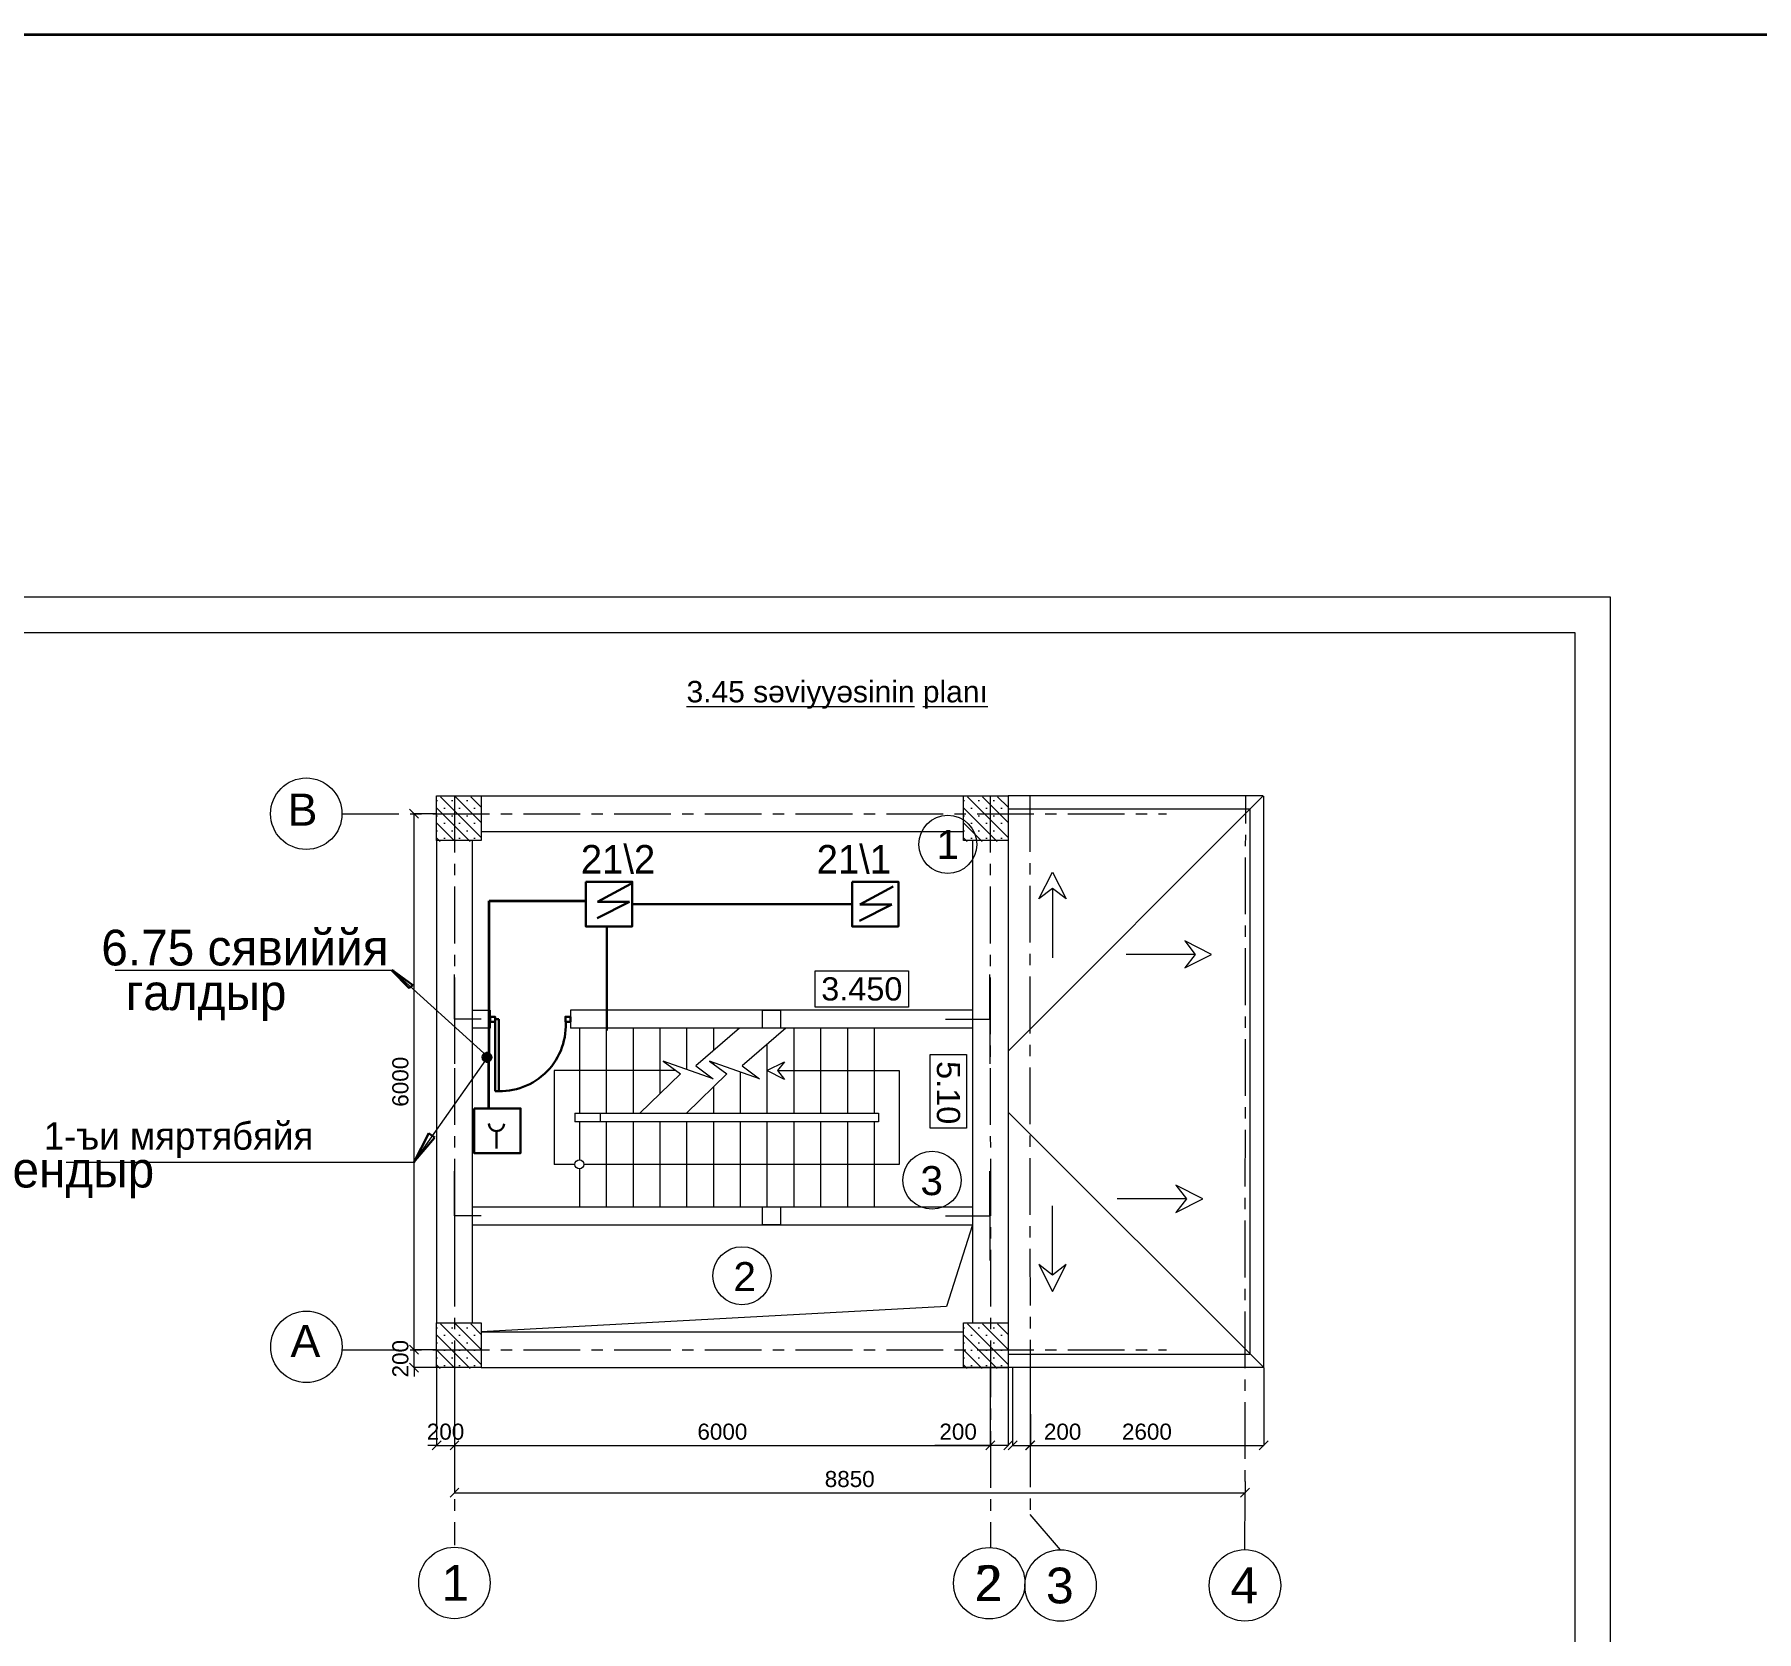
# Model space of a CAD drawing. Header units: millimetres. Extents: x 120281 to 1416367021, y -641565767 to 918373.
# Drawn here: x 1456616 to 1475900, y 571287 to 589163 of the extents above; entities that cross this region are included whole.
import ezdxf

# ---------------------------------------------------------------- set-up
doc = ezdxf.new("R2010")
doc.units = ezdxf.units.MM
doc.linetypes.add('CENTER', pattern=[50.8, 31.75, -6.35, 6.35, -6.35])
for name, color, linetype, lineweight in [('Layer2', 7, 'Continuous', 13), ('LLLLLLLL', 7, 'Continuous', 30), ('Otaqların işarə rəqəminin dairəsi', 124, 'Continuous', 30), ('Xar. ölcülər.-1', 230, 'Continuous', 15), ('Xarici divarlar', 222, 'Continuous', 25), ('Yazı', 7, 'Continuous', 15), ('аракясмя', 130, 'Continuous', 20), ('окна', 150, 'Continuous', 15), ('оси', 85, 'CENTER', 9), ('размер', 90, 'Continuous', 40), ('размер 1', 6, 'Continuous', 15), ('стены', 32, 'Continuous', 40)]:
    doc.layers.add(name, color=color, linetype=linetype, lineweight=lineweight)
doc.layers.add('Калонлар', color=7, linetype='Continuous')
doc.styles.add('ARIAL', font='arial.ttf')
doc.styles.add('Arial AzLat', font='AZLTM.TTF', dxfattribs={"height": 300})
doc.styles.add('Arial-065-0', font='arial.ttf', dxfattribs={"width": 0.65})
doc.styles.add('eeee', font='az97l01.TTF')
doc.styles.get("Standard").update_dxf_attribs({"font": 'arial.ttf'})
doc.styles.add('Times New  Roman', font='times.ttf')
doc.dimstyles.new('250', dxfattribs={"dimtxt": 370, "dimasz": 100, "dimexe": 1.25, "dimexo": 0.625, "dimgap": 60, "dimtad": 1, "dimtxsty": 'Times New  Roman', "dimblk": 'OBLIQUE', "dimcen": 2.5, "dimadec": 0, "dimazin": 0, "dimtfac": 1, "dimtix": 1, "dimtmove": 0, "dimatfit": 3, "dimldrblk": 'OBLIQUE', "dimfxl": 1, "dimlwd": 0, "dimlwe": 0, "dimarcsym": 0})

# ---------------------------------------------------------------- blocks, each defined once
blk = doc.blocks.new('Гапы 800')
at = {"layer": 'окна', "color": 0, "lineweight": 30}
for p, q in [((738398, 437154), (738398, 437869)), ((738436, 437871), (738436, 437154)), ((738436, 437154), (738398, 437154))]:
    blk.add_line(p, q, dxfattribs=at)
for points in [[(738348, 437179), (738348, 437129), (738398, 437129), (738398, 437179)], [(739098, 437179), (739098, 437129), (739148, 437129), (739148, 437179)]]:
    blk.add_lwpolyline(points, close=True, dxfattribs=at)
blk.add_arc((738445, 437215), 656, 354.6709, 94.1137, dxfattribs=at)
blk = doc.blocks.new('_Oblique')
at = {"color": 0, "linetype": 'ByBlock', "lineweight": -2}
blk.add_line((-0.5, -0.5), (0.5, 0.5), dxfattribs=at)
blk = doc.blocks.new('*D822')
at = {"layer": 'Defpoints', "color": 0, "lineweight": 53, "transparency": 16777216}
for p in [(1461119, 574241), (1461319, 574241), (1461319, 573371)]:
    blk.add_point(p, dxfattribs=at)
at = {"layer": 'Xar. ölcülər.-1', "color": 0, "lineweight": 0, "transparency": 16777216}
for p, q in [((1461119, 574240), (1461119, 573370)), ((1461319, 574240), (1461319, 573370)), ((1461119, 573371), (1461019, 573371)), ((1461119, 573371), (1461319, 573371)), ((1461319, 573371), (1461419, 573371))]:
    blk.add_line(p, q, dxfattribs=at)
at = {"layer": 'Xar. ölcülər.-1', "color": 0, "lineweight": 0, "transparency": 16777216, "xscale": 100, "yscale": 100, "zscale": 100}
blk.add_blockref('_Oblique', (1461119, 573371), dxfattribs=at)
at = {"layer": 'Xar. ölcülər.-1', "color": 0, "lineweight": 0, "transparency": 16777216, "xscale": 100, "yscale": 100, "zscale": 100, "rotation": 180}
blk.add_blockref('_Oblique', (1461319, 573371), dxfattribs=at)
at = {"layer": 'Xar. ölcülər.-1', "color": 0, "lineweight": 20, "transparency": 16777216, "insert": (1461219, 573523), "char_height": 180, "attachment_point": 5, "style": 'ARIAL'}
blk.add_mtext('200', dxfattribs=at)
blk = doc.blocks.new('*D823')
at = {"layer": 'Defpoints', "color": 0, "lineweight": 53, "transparency": 16777216}
for p in [(1461319, 574241), (1467319, 574241), (1467319, 573371)]:
    blk.add_point(p, dxfattribs=at)
at = {"layer": 'Xar. ölcülər.-1', "color": 0, "lineweight": 0, "transparency": 16777216}
for p, q in [((1461319, 574240), (1461319, 573370)), ((1467319, 574240), (1467319, 573370)), ((1461319, 573371), (1467319, 573371))]:
    blk.add_line(p, q, dxfattribs=at)
at = {"layer": 'Xar. ölcülər.-1', "color": 0, "lineweight": 0, "transparency": 16777216, "xscale": 100, "yscale": 100, "zscale": 100, "rotation": 180}
blk.add_blockref('_Oblique', (1461319, 573371), dxfattribs=at)
at = {"layer": 'Xar. ölcülər.-1', "color": 0, "lineweight": 0, "transparency": 16777216, "xscale": 100, "yscale": 100, "zscale": 100}
blk.add_blockref('_Oblique', (1467319, 573371), dxfattribs=at)
at = {"layer": 'Xar. ölcülər.-1', "color": 0, "lineweight": 20, "transparency": 16777216, "insert": (1464319, 573523), "char_height": 180, "attachment_point": 5, "style": 'ARIAL'}
blk.add_mtext('6000', dxfattribs=at)
blk = doc.blocks.new('*D824')
at = {"layer": 'Defpoints', "color": 0, "lineweight": 53, "transparency": 16777216}
for p in [(1467319, 574241), (1467519, 574241), (1467519, 573371)]:
    blk.add_point(p, dxfattribs=at)
at = {"layer": 'Xar. ölcülər.-1', "color": 0, "lineweight": 0, "transparency": 16777216}
for p, q in [((1467319, 574240), (1467319, 573370)), ((1467519, 574240), (1467519, 573370)), ((1467319, 573371), (1466699, 573371)), ((1467519, 573371), (1467319, 573371))]:
    blk.add_line(p, q, dxfattribs=at)
at = {"layer": 'Xar. ölcülər.-1', "color": 0, "lineweight": 0, "transparency": 16777216, "xscale": 100, "yscale": 100, "zscale": 100, "rotation": 180}
blk.add_blockref('_Oblique', (1467319, 573371), dxfattribs=at)
at = {"layer": 'Xar. ölcülər.-1', "color": 0, "lineweight": 0, "transparency": 16777216, "xscale": 100, "yscale": 100, "zscale": 100}
blk.add_blockref('_Oblique', (1467519, 573371), dxfattribs=at)
at = {"layer": 'Xar. ölcülər.-1', "color": 0, "lineweight": 20, "transparency": 16777216, "insert": (1466959, 573523), "char_height": 180, "attachment_point": 5, "style": 'ARIAL'}
blk.add_mtext('200', dxfattribs=at)
blk = doc.blocks.new('*D825')
at = {"layer": 'Defpoints', "color": 0, "lineweight": 53, "transparency": 16777216}
for p in [(1460866, 574441), (1461119, 574441), (1461119, 574241)]:
    blk.add_point(p, dxfattribs=at)
at = {"layer": 'Xar. ölcülər.-1', "color": 0, "lineweight": 0, "transparency": 16777216}
for p, q in [((1460866, 574441), (1460866, 574541)), ((1461118, 574441), (1460865, 574441)), ((1460866, 574241), (1460866, 574441)), ((1461118, 574241), (1460865, 574241)), ((1460866, 574241), (1460866, 574141))]:
    blk.add_line(p, q, dxfattribs=at)
at = {"layer": 'Xar. ölcülər.-1', "color": 0, "lineweight": 0, "transparency": 16777216, "xscale": 100, "yscale": 100, "zscale": 100}
for p, rotation in [((1460866, 574441), 270), ((1460866, 574241), 90)]:
    blk.add_blockref('_Oblique', p, dxfattribs=dict(at, rotation=rotation))
at = {"layer": 'Xar. ölcülər.-1', "color": 0, "lineweight": 20, "transparency": 16777216, "insert": (1460714, 574341), "char_height": 180, "attachment_point": 5, "rotation": 90, "style": 'ARIAL'}
blk.add_mtext('200', dxfattribs=at)
blk = doc.blocks.new('*D826')
at = {"layer": 'Defpoints', "color": 0, "lineweight": 53, "transparency": 16777216}
for p in [(1460866, 580441), (1461119, 580441), (1461119, 574441)]:
    blk.add_point(p, dxfattribs=at)
at = {"layer": 'Xar. ölcülər.-1', "color": 0, "lineweight": 0, "transparency": 16777216}
for p, q in [((1461118, 580441), (1460865, 580441)), ((1460866, 574441), (1460866, 580441)), ((1461118, 574441), (1460865, 574441))]:
    blk.add_line(p, q, dxfattribs=at)
at = {"layer": 'Xar. ölcülər.-1', "color": 0, "lineweight": 0, "transparency": 16777216, "xscale": 100, "yscale": 100, "zscale": 100}
for p, rotation in [((1460866, 580441), 90), ((1460866, 574441), 270)]:
    blk.add_blockref('_Oblique', p, dxfattribs=dict(at, rotation=rotation))
at = {"layer": 'Xar. ölcülər.-1', "color": 0, "lineweight": 20, "transparency": 16777216, "insert": (1460714, 577441), "char_height": 180, "attachment_point": 5, "rotation": 90, "style": 'ARIAL'}
blk.add_mtext('6000', dxfattribs=at)
blk = doc.blocks.new('*D846')
at = {"layer": 'Defpoints', "color": 0, "lineweight": 53, "transparency": 16777216}
for p in [(1467569, 574241), (1467769, 573720), (1467769, 573371)]:
    blk.add_point(p, dxfattribs=at)
at = {"layer": 'Xar. ölcülər.-1', "color": 0, "lineweight": 0, "transparency": 16777216}
for p, q in [((1467569, 574240), (1467569, 573370)), ((1467769, 573720), (1467769, 573370)), ((1467569, 573371), (1467769, 573371)), ((1467769, 573371), (1468389, 573371))]:
    blk.add_line(p, q, dxfattribs=at)
at = {"layer": 'Xar. ölcülər.-1', "color": 0, "lineweight": 0, "transparency": 16777216, "xscale": 100, "yscale": 100, "zscale": 100, "rotation": 180}
blk.add_blockref('_Oblique', (1467569, 573371), dxfattribs=at)
at = {"layer": 'Xar. ölcülər.-1', "color": 0, "lineweight": 0, "transparency": 16777216, "xscale": 100, "yscale": 100, "zscale": 100}
blk.add_blockref('_Oblique', (1467769, 573371), dxfattribs=at)
at = {"layer": 'Xar. ölcülər.-1', "color": 0, "lineweight": 20, "transparency": 16777216, "insert": (1468129, 573523), "char_height": 180, "attachment_point": 5, "style": 'ARIAL'}
blk.add_mtext('200', dxfattribs=at)
blk = doc.blocks.new('*D855')
at = {"layer": 'Defpoints', "color": 0, "lineweight": 53, "transparency": 16777216}
for p in [(1467764, 574241), (1470381, 574241), (1470381, 573371)]:
    blk.add_point(p, dxfattribs=at)
at = {"layer": 'Xar. ölcülər.-1', "color": 0, "lineweight": 0, "transparency": 16777216}
for p, q in [((1467764, 574240), (1467764, 573370)), ((1470381, 574240), (1470381, 573370)), ((1467764, 573371), (1470381, 573371))]:
    blk.add_line(p, q, dxfattribs=at)
at = {"layer": 'Xar. ölcülər.-1', "color": 0, "lineweight": 0, "transparency": 16777216, "xscale": 100, "yscale": 100, "zscale": 100, "rotation": 180}
blk.add_blockref('_Oblique', (1467764, 573371), dxfattribs=at)
at = {"layer": 'Xar. ölcülər.-1', "color": 0, "lineweight": 0, "transparency": 16777216, "xscale": 100, "yscale": 100, "zscale": 100}
blk.add_blockref('_Oblique', (1470381, 573371), dxfattribs=at)
at = {"layer": 'Xar. ölcülər.-1', "color": 0, "lineweight": 20, "transparency": 16777216, "insert": (1469073, 573523), "char_height": 180, "attachment_point": 5, "style": 'ARIAL'}
blk.add_mtext('{\\fArial|b0|i0|c238|p34;2600}', dxfattribs=at)
blk = doc.blocks.new('*D856')
at = {"layer": 'Defpoints', "color": 0, "lineweight": 53, "transparency": 16777216}
for p in [(1461319, 572974), (1470172, 572965), (1470172, 572841)]:
    blk.add_point(p, dxfattribs=at)
at = {"layer": 'Xar. ölcülər.-1', "color": 0, "lineweight": 0, "transparency": 16777216}
for p, q in [((1461319, 572974), (1461319, 572840)), ((1470172, 572965), (1470172, 572840)), ((1461319, 572841), (1470172, 572841))]:
    blk.add_line(p, q, dxfattribs=at)
at = {"layer": 'Xar. ölcülər.-1', "color": 0, "lineweight": 0, "transparency": 16777216, "xscale": 100, "yscale": 100, "zscale": 100, "rotation": 180}
blk.add_blockref('_Oblique', (1461319, 572841), dxfattribs=at)
at = {"layer": 'Xar. ölcülər.-1', "color": 0, "lineweight": 0, "transparency": 16777216, "xscale": 100, "yscale": 100, "zscale": 100}
blk.add_blockref('_Oblique', (1470172, 572841), dxfattribs=at)
at = {"layer": 'Xar. ölcülər.-1', "color": 0, "lineweight": 20, "transparency": 16777216, "insert": (1465745, 572993), "char_height": 180, "attachment_point": 5, "style": 'ARIAL'}
blk.add_mtext('{\\fArial|b0|i0|c238|p34;8850}', dxfattribs=at)

msp = doc.modelspace()

# ---------------------------------------------------------------- hatches: boundary and pattern name
at = {"layer": 'размер', "lineweight": 20}
h = msp.add_hatch(dxfattribs=at)
h.set_pattern_fill('SACNCR', color=0, scale=50, angle=90, style=0)
h.set_pattern_definition([(135, (1085215.18, 618304.26), (-84.1899, -84.1899), []), (135, (1085215.18, 618388.45), (-84.1899, -84.1899), [0, -119.0625])])
h.paths.add_polyline_path([(1461618.66286, 580630.92517), (1461618.66286, 580130.92517), (1461118.66286, 580130.92517), (1461118.66286, 580630.92517)])
h = msp.add_hatch(dxfattribs=at)
h.set_pattern_fill('SACNCR', color=0, scale=50, angle=90, style=0)
h.set_pattern_definition([(135, (1091115.18, 618304.26), (-84.1899, -84.1899), []), (135, (1091115.18, 618388.45), (-84.1899, -84.1899), [0, -119.0625])])
h.paths.add_polyline_path([(1467518.66286, 580630.92517), (1467518.66286, 580130.92517), (1467018.66286, 580130.92517), (1467018.66286, 580630.92517)])
h = msp.add_hatch(dxfattribs=at)
h.set_pattern_fill('SACNCR', color=0, scale=50, angle=90, style=0)
h.set_pattern_definition([(135, (1085215.18, 612404.26), (-84.1899, -84.1899), []), (135, (1085215.18, 612488.45), (-84.1899, -84.1899), [0, -119.0625])])
h.paths.add_polyline_path([(1461618.66286, 574730.92517), (1461618.66286, 574230.92517), (1461118.66286, 574230.92517), (1461118.66286, 574730.92517)])
h = msp.add_hatch(dxfattribs=at)
h.set_pattern_fill('SACNCR', color=0, scale=50, angle=90, style=0)
h.set_pattern_definition([(135, (1091115.18, 612404.26), (-84.1899, -84.1899), []), (135, (1091115.18, 612488.45), (-84.1899, -84.1899), [0, -119.0625])])
h.paths.add_polyline_path([(1467518.66286, 574730.92517), (1467518.66286, 574230.92517), (1467018.66286, 574230.92517), (1467018.66286, 574730.92517)])

# ---------------------------------------------------------------- linework, layer by layer
at = {"color": 0, "lineweight": 35}
for p, q in [((1461708.80919, 577713.92013), (1461708.80919, 579464.72525)), ((1461708.80919, 579464.72525), (1462790.02248, 579464.72525)), ((1461701.37797, 577695.96563), (1461701.37797, 577141.65368))]:
    msp.add_line(p, q, dxfattribs=at)
at = {"color": 0, "lineweight": 30}
msp.add_line((1461029.90483, 576866.37429), (1461097.51669, 576815.25383), dxfattribs=at)
at = {"color": 1, "lineweight": 35}
msp.add_lwpolyline([(1393712.40557, 589163.43754), (1557668.12304, 589163.43754), (1557668.12304, 556426.13315), (1393712.40557, 556426.13315)], close=True, dxfattribs=at)
at = {"lineweight": 20}
for points in [[(1465359.44562, 578682.12485), (1466404.96202, 578682.12485), (1466404.96202, 578274.47567), (1465359.44562, 578274.47567)], [(1467052.83532, 577745.76379), (1467052.83532, 576919.75514), (1466645.18614, 576919.75514), (1466645.18614, 577745.76379)]]:
    msp.add_lwpolyline(points, close=True, dxfattribs=at)
for points in [[(1464510.2539, 578040.92517), (1464022.80373, 577620.69355), (1464214.74216, 577471.94647), (1463657.01548, 577672.9447), (1463848.71367, 577528.81268), (1463396.5758, 577090.92517)], [(1465029.71438, 578040.92517), (1464542.26421, 577620.69355), (1464734.20264, 577471.94647), (1464176.47597, 577672.9447), (1464368.17415, 577528.81268), (1463916.03629, 577090.92517)]]:
    msp.add_lwpolyline(points, dxfattribs=at)
at = {"color": 0, "lineweight": 20}
for centre in [(1459659.54606, 580440.92517), (1459660.87541, 574473.50907), (1461318.66286, 571831.05399), (1467307.14613, 571827.5195), (1468106.13099, 571801.99058), (1468106.13099, 571801.99058), (1470170.9832, 571803.58751)]:
    msp.add_circle(centre, 400, dxfattribs=at)
at = {"lineweight": 20}
msp.add_circle((1462718.66286, 576515.92517), 50.65708, dxfattribs=at)
at = {"layer": 'Layer2', "color": 0, "lineweight": 20}
for p, q in [((1470375.33452, 580640.92517), (1467518.66286, 580640.92517)), ((1470225.33452, 580490.92517), (1467518.66286, 580490.92517)), ((1470230.95678, 574388.37897), (1470230.95678, 580488.37897)), ((1470380.95678, 574240.92517), (1470380.95678, 580638.37897)), ((1470225.33452, 574388.03821), (1467518.66286, 574388.03821)), ((1470380.95678, 574240.92517), (1467518.66286, 574240.92517))]:
    msp.add_line(p, q, dxfattribs=at)
at = {"layer": 'Layer2', "color": 7, "lineweight": 30}
for p, q in [((1462921.58968, 579454.13903), (1463293.57477, 579655.46616)), ((1465859.1154, 579423.69825), (1466231.10048, 579625.02537)), ((1462916.45485, 579273.44223), (1463278.08097, 579454.13903)), ((1463278.08097, 579454.13903), (1462921.58968, 579454.13903)), ((1465853.98057, 579243.00144), (1466215.60669, 579423.69825)), ((1466215.60669, 579423.69825), (1465859.1154, 579423.69825)), ((1461788.58348, 576692.54138), (1461788.58348, 576888.2018))]:
    msp.add_line(p, q, dxfattribs=at)
at = {"layer": 'Layer2', "lineweight": 30}
for p, q in [((1463310.02248, 579429.54718), (1465770.57188, 579429.54718)), ((1463024.14296, 579179.18431), (1463024.14296, 578015.48023)), ((1460812.54681, 578488.2935), (1460615.40527, 578691.57986)), ((1460617.61667, 578692.10926), (1460853.66232, 578522.12162)), ((1460853.66232, 578522.12162), (1460812.54681, 578488.2935)), ((1460856.77465, 576534.29156), (1461096.54692, 576815.0632)), ((1461031.4337, 576865.3554), (1460865.70213, 576537.04439))]:
    msp.add_line(p, q, dxfattribs=at)
at = {"layer": 'Layer2', "lineweight": 20}
for p, q in [((1457520.15509, 578691.57986), (1460644.65012, 578691.57986)), ((1461689.56864, 577723.37562), (1460617.61667, 578692.10926)), ((1461665.07951, 577682.38306), (1460856.77465, 576534.29156)), ((1460865.70213, 576537.04439), (1456972.42301, 576537.04439))]:
    msp.add_line(p, q, dxfattribs=at)
at = {"layer": 'Layer2', "color": 0, "lineweight": 20}
for points in [[(1467518.66286, 577784.2535), (1470375.33452, 580640.92517)], [(1467524.28511, 577097.59684), (1470380.95678, 574240.92517)], [(1467118.66286, 575840.92517), (1466828.50683, 574924.74938), (1461618.66286, 574640.92517)]]:
    msp.add_lwpolyline(points, dxfattribs=at)
at = {"layer": 'Layer2', "color": 0, "lineweight": 120}
for centre, radius in [((1461682.58083, 577714.26072), 26.23057), ((1461689.44211, 577713.67812), 0.85537)]:
    msp.add_circle(centre, radius, dxfattribs=at)
at = {"layer": 'Layer2', "color": 7, "lineweight": 30}
msp.add_arc((1461790.16515, 576974.50482), 85.79454, 181.337806806, 357.509377233, dxfattribs=at)
at = {"layer": 'LLLLLLLL', "color": 0, "linetype": 'Continuous', "lineweight": 30, "ltscale": 50}
for points in [[(1462790.02248, 579679.54718), (1463310.02248, 579679.54718), (1463310.02248, 579179.54718), (1462790.02248, 579179.54718)], [(1465770.57188, 579679.54718), (1466290.57188, 579679.54718), (1466290.57188, 579179.54718), (1465770.57188, 579179.54718)], [(1461538.56071, 577141.65368), (1462058.56071, 577141.65368), (1462058.56071, 576641.65368), (1461538.56071, 576641.65368)]]:
    msp.add_lwpolyline(points, close=True, dxfattribs=at)
at = {"layer": 'Otaqların işarə rəqəminin dairəsi', "color": 0, "lineweight": 20}
for centre in [(1466843.32263, 580098.1171), (1466666.46217, 576339.10675), (1464538.54301, 575269.48456)]:
    msp.add_circle(centre, 325, dxfattribs=at)
at = {"layer": 'Xarici divarlar', "color": 0, "lineweight": 20}
for p, q in [((1461618.66286, 580640.92517), (1467018.66286, 580640.92517)), ((1461118.66286, 580140.92517), (1461118.66286, 574740.92517)), ((1461518.66286, 580140.92517), (1461518.66286, 574740.92517)), ((1461618.66286, 580240.92517), (1467018.66286, 580240.92517)), ((1467118.66286, 580140.92517), (1467118.66286, 574740.92517)), ((1467518.66286, 580140.92517), (1467518.66286, 574740.92517)), ((1461518.66286, 578240.92517), (1461718.66286, 578240.92517)), ((1461718.66286, 578240.92517), (1461718.66286, 578040.92517)), ((1467118.66286, 578240.92517), (1462618.66286, 578240.92517)), ((1462618.66286, 578240.92517), (1462618.66286, 578040.92517)), ((1461718.66286, 578040.92517), (1461518.66286, 578040.92517)), ((1467118.66286, 578040.92517), (1462618.66286, 578040.92517)), ((1461518.66286, 576040.92517), (1467118.66286, 576040.92517)), ((1461518.66286, 575840.92517), (1467118.66286, 575840.92517)), ((1461618.66286, 574640.92517), (1467018.66286, 574640.92517)), ((1461618.66286, 574240.92517), (1467518.66286, 574240.92517))]:
    msp.add_line(p, q, dxfattribs=at)
at = {"layer": 'аракясмя', "color": 0, "lineweight": 20}
for p, q in [((1462718.66286, 578040.92517), (1462718.66286, 577090.92517)), ((1463018.66286, 578040.92517), (1463018.66286, 577090.92517)), ((1463318.66286, 578040.92517), (1463318.66286, 577090.92517)), ((1463618.66286, 578040.92517), (1463618.66286, 577306.01254)), ((1463918.66286, 578040.92517), (1463918.66286, 577578.65002)), ((1464218.66286, 578040.92517), (1464218.66286, 577789.54403)), ((1465118.66286, 578040.92517), (1465118.66286, 577090.92517)), ((1465418.66286, 578040.92517), (1465418.66286, 577090.92517)), ((1465718.66286, 578040.92517), (1465718.66286, 577090.92517)), ((1466018.66286, 578040.92517), (1466018.66286, 577090.92517)), ((1464818.66286, 577858.97729), (1464818.66286, 577090.92517)), ((1464218.66286, 577657.74104), (1464218.66286, 577641.22567)), ((1464218.66286, 577384.01364), (1464218.66286, 577090.92517)), ((1464518.66286, 577549.62451), (1464518.66286, 577090.92517)), ((1464518.66286, 577549.62451), (1464518.66286, 577090.92517)), ((1462668.66286, 577090.92517), (1466068.66286, 577090.92517)), ((1462668.66286, 577090.92517), (1462668.66286, 576990.92517)), ((1466068.66286, 576990.92517), (1462668.66286, 576990.92517)), ((1462718.66286, 576990.92517), (1462718.66286, 576566.58225)), ((1462951.8945, 577090.92517), (1462951.8945, 576990.92517)), ((1463018.66286, 576990.92517), (1463018.66286, 576040.92517)), ((1463318.66286, 576990.92517), (1463318.66286, 576040.92517)), ((1463618.66286, 576990.92517), (1463618.66286, 576040.92517)), ((1463918.66286, 577093.46895), (1463918.66286, 577090.92517)), ((1463918.66286, 576990.92517), (1463918.66286, 576040.92517)), ((1464218.66286, 576990.92517), (1464218.66286, 576040.92517)), ((1464518.66286, 576990.92517), (1464518.66286, 576040.92517)), ((1464818.66286, 576990.92517), (1464818.66286, 576040.92517)), ((1465118.66286, 576990.92517), (1465118.66286, 576040.92517)), ((1465418.66286, 576990.92517), (1465418.66286, 576040.92517)), ((1465718.66286, 576990.92517), (1465718.66286, 576040.92517)), ((1466018.66286, 576990.92517), (1466018.66286, 576040.92517)), ((1466068.66286, 577090.92517), (1466068.66286, 576990.92517)), ((1462718.66286, 576465.26809), (1462718.66286, 576040.92517))]:
    msp.add_line(p, q, dxfattribs=at)
at = {"layer": 'Калонлар', "color": 0, "lineweight": 20}
for p, q in [((1461319.34782, 578140.81577), (1461319.34782, 578640.81577)), ((1467315.2104, 578140.74208), (1467315.2104, 578640.74208)), ((1461319.34782, 578140.92498), (1461319.34782, 577640.92498)), ((1461618.66286, 578140.89777), (1461319.34782, 578140.81577)), ((1466815.89537, 578140.87888), (1467315.2104, 578140.74208)), ((1467315.2104, 578140.8513), (1467315.2104, 577640.8513)), ((1461319.34782, 575940.81577), (1461319.34782, 576440.81577)), ((1467315.2104, 575940.74208), (1467315.2104, 576440.74208)), ((1461319.34782, 575940.92498), (1461319.34782, 575440.92498)), ((1461618.66286, 575940.89777), (1461319.34782, 575940.81577)), ((1466815.89537, 575940.87888), (1467315.2104, 575940.74208)), ((1467315.2104, 575940.8513), (1467315.2104, 575440.8513)), ((1462618.66286, 574240.92517), (1462618.66286, 574240.92517))]:
    msp.add_line(p, q, dxfattribs=at)
for points in [[(1461118.66286, 580140.92517), (1461118.66286, 580640.92517), (1461618.66286, 580640.92517), (1461618.66286, 580140.92517)], [(1461118.66286, 580140.92517), (1461118.66286, 580640.92517), (1461618.66286, 580640.92517), (1461618.66286, 580140.92517)], [(1467018.66286, 580140.92517), (1467018.66286, 580640.92517), (1467518.66286, 580640.92517), (1467518.66286, 580140.92517)], [(1461118.66286, 574240.92517), (1461118.66286, 574740.92517), (1461618.66286, 574740.92517), (1461618.66286, 574240.92517)], [(1467018.66286, 574240.92517), (1467018.66286, 574740.92517), (1467518.66286, 574740.92517), (1467518.66286, 574240.92517)]]:
    msp.add_lwpolyline(points, close=True, dxfattribs=at)
at = {"layer": 'оси', "color": 0, "linetype": 'CENTER', "lineweight": 20, "ltscale": 20}
for p, q in [((1467762.41994, 580649.82215), (1467764.45266, 572598.30412)), ((1461318.66286, 580640.92517), (1461318.66286, 572255.15234)), ((1467318.66286, 580640.92517), (1467320.77827, 572227.28714)), ((1470170.98325, 572203.64573), (1470179.41293, 580645.22285)), ((1460059.54606, 580440.92517), (1469293.55056, 580440.92517)), ((1460059.54606, 574440.92517), (1469293.55056, 574440.92517)), ((1468106.13099, 572201.99058), (1467764.45266, 572598.30412))]:
    msp.add_line(p, q, dxfattribs=at)
at = {"layer": 'размер', "color": 0, "lineweight": 20}
for points in [[(1461618.66286, 580640.92517), (1461618.66286, 580140.92517), (1461118.66286, 580140.92517), (1461118.66286, 580640.92517)], [(1461618.66286, 580640.92517), (1461618.66286, 580140.92517), (1461118.66286, 580140.92517), (1461118.66286, 580640.92517)], [(1467518.66286, 580640.92517), (1467518.66286, 580140.92517), (1467018.66286, 580140.92517), (1467018.66286, 580640.92517)], [(1461618.66286, 574740.92517), (1461618.66286, 574240.92517), (1461118.66286, 574240.92517), (1461118.66286, 574740.92517)], [(1467518.66286, 574740.92517), (1467518.66286, 574240.92517), (1467018.66286, 574240.92517), (1467018.66286, 574740.92517)]]:
    msp.add_lwpolyline(points, close=True, dxfattribs=at)
for points in [[(1468014.99782, 579604.10298), (1467862.50839, 579487.13342), (1468014.99766, 579787.13342), (1468167.48778, 579487.13342), (1468014.99806, 579604.1028), (1468014.99806, 578829.64411)], [(1469614.83378, 578867.02311), (1469497.86422, 578714.53368), (1469797.86422, 578867.02295), (1469497.86422, 579019.51307), (1469614.8336, 578867.02335), (1468840.37491, 578867.02335)], [(1463799.22942, 577566.01838), (1462436.93717, 577566.88505), (1462436.93717, 576515.92517), (1462436.9603, 576515.92517)], [(1464937.78611, 577565.92491), (1465013.91485, 577466.67834), (1464818.66215, 577565.92481), (1465013.91485, 577665.17184), (1464937.78623, 577565.92507)], [(1464937.78623, 577565.92507), (1466300.38854, 577566.88505), (1466300.38854, 576515.92517), (1466300.36541, 576515.92517)], [(1462668.00577, 576515.92517), (1462436.9603, 576515.92517)], [(1466300.36541, 576515.92517), (1462769.31994, 576515.92517)], [(1469514.56087, 576130.14683), (1469397.59131, 575977.6574), (1469697.59131, 576130.14667), (1469397.59131, 576282.63679), (1469514.56068, 576130.14707), (1468740.102, 576130.14707)], [(1468014.99782, 575277.74736), (1467862.50839, 575394.71692), (1468014.99766, 575094.71692), (1468167.48778, 575394.71692), (1468014.99806, 575277.74754), (1468014.99806, 576052.20623)]]:
    msp.add_lwpolyline(points, dxfattribs=at)
at = {"layer": 'размер 1', "color": 0, "lineweight": 20}
for p, q in [((1441018.26586, 582867.01818), (1474260.25963, 582867.01818)), ((1474260.25963, 582867.01818), (1474260.25963, 559360.17973)), ((1442601.21794, 582471.28015), (1473864.52161, 582471.28015)), ((1473864.52161, 582471.28015), (1473864.52161, 559755.91775))]:
    msp.add_line(p, q, dxfattribs=at)
for points in [[(1441018.26586, 582867.01818), (1474260.25963, 582867.01818), (1474260.25963, 559360.17973), (1441018.26586, 559360.17973)], [(1442601.21794, 582471.28015), (1473864.52161, 582471.28015), (1473864.52161, 559755.91775), (1442601.21794, 559755.91775)]]:
    msp.add_lwpolyline(points, close=True, dxfattribs=at)
at = {"layer": 'стены', "color": 0, "lineweight": 20}
for points in [[(1464968.66286, 578240.92517), (1464968.66286, 578040.92517), (1464768.66286, 578040.92517), (1464768.66286, 578240.92517), (1464968.66286, 578240.92517)], [(1464968.66286, 576040.92517), (1464968.66286, 575840.92517), (1464768.66286, 575840.92517), (1464768.66286, 576040.92517), (1464968.66286, 576040.92517)]]:
    msp.add_lwpolyline(points, dxfattribs=at)

# ---------------------------------------------------------------- block references
at = {"layer": 'размер', "color": 0, "lineweight": 20, "xscale": -1.125, "yscale": 1.125, "zscale": 1.125, "rotation": 180}
msp.add_blockref('Гапы 800', (631076.67885, 1069939.37636), dxfattribs=at)

# ---------------------------------------------------------------- texts
at = {"color": 0, "lineweight": 20, "attachment_point": 3}
for s, heights, insert, char_height in [('{\\fArial|b0|i0|c238|p34;B}', [0], (1459785.031, 580666.51703, 480), 360), ('{\\fArial|b0|i0|c238|p34;A}', [0], (1459817.26831, 574719.0948, 480), 360), ('\\pxqc;1', [0], (1461940.03857, 572031.51703, 480), 400), ('\\pxqc;2', [400], (1467911.31213, 572027.98255, 480), 400), ('\\pxqc;{\\fTimes New Roman|b0|i0|c0|p18;2}', [400], (1467911.31213, 572027.98255, 480), 400), ('\\pxqc;{\\fArial|b0|i0|c238|p34;3}', [400], (1468710.29699, 572002.45362, 480), 400), ('\\pxqc;{\\fArial|b0|i0|c238|p34;4}', [400], (1470775.1492, 572004.05056, 480), 400)]:
    msp.add_mtext_dynamic_manual_height_columns(s, width=1224.3844735, gutter_width=1, heights=heights, dxfattribs=dict(at, insert=insert, char_height=char_height))
at = {"layer": 'Layer2', "color": 0, "lineweight": 20, "attachment_point": 9, "style": 'eeee'}
for s, insert, char_height in [('6.75 сявиййя', (1460581.18291, 578736.893), 400), ('галдыр', (1459437.56997, 578122.6741), 400), ('1-ъи мяртябяйя', (1459738.1333, 576587.82189), 307.1548132), ('ендыр', (1457956.52731, 576136.75797), 400)]:
    msp.add_mtext_dynamic_manual_height_columns(s, width=3950.6230912, gutter_width=1500, heights=[0], dxfattribs=dict(at, insert=insert, char_height=char_height))
at = {"layer": 'Xar. ölcülər.-1', "color": 0, "lineweight": 20, "insert": (1463917.92796, 581927.46591), "char_height": 240, "attachment_point": 1, "style": 'Arial AzLat'}
msp.add_mtext_dynamic_manual_height_columns('{\\fArial|b0|i0|c204|p34;\\L3.45 s\\fArial|b0|i0|c238|p34;əviyyəsinin planı}', width=4159.2556098, gutter_width=1200, heights=[0], dxfattribs=at)
at = {"layer": 'Yazı', "color": 0, "lineweight": 20, "attachment_point": 5, "style": 'Arial-065-0'}
for s, insert, char_height in [('\\A2;{\\fArial|b0|i0|c238|p34;\\W1;1}', (1466843.32263, 580098.1171), 325), ('\\A2;{\\fArial|b0|i0|c238|p34;\\W1;3.450}', (1465880.52833, 578478.59839), 260), ('\\A2;{\\fArial|b0|i0|c238|p34;\\W1;3}', (1466663.04903, 576332.09393), 325), ('\\A2;{\\fArial|b0|i0|c238|p34;\\W1;2}', (1464569.32349, 575259.6538), 325)]:
    msp.add_mtext(s, dxfattribs=dict(at, insert=insert, char_height=char_height))
at = {"layer": 'Yazı', "color": 0, "lineweight": 20, "insert": (1466849.30886, 577318.89334), "char_height": 260, "attachment_point": 5, "rotation": 270, "style": 'Arial-065-0'}
msp.add_mtext('\\A2;{\\W1;5\\fArial|b0|i0|c238|p34;.\\fArial|b0|i0|c204|p34;1\\fArial|b0|i0|c238|p34;0}', dxfattribs=at)
at = {"layer": 'размер', "color": 0, "lineweight": 20, "style": 'eeee'}
for s, p in [('21\\2', (1462734.16627, 579770.79292)), ('21\\1', (1465374.9596, 579770.79292))]:
    msp.add_text(s, height=320, dxfattribs=at).set_placement(p)

# ---------------------------------------------------------------- dimensions: what is measured, and where the dimension line sits
at = {"layer": 'Xar. ölcülər.-1', "color": 0, "lineweight": 20}
for base, p1, p2, picture, middle in [((1460866.36107, 580440.92517), (1461118.66286, 574440.92517), (1461118.66286, 580440.92517), '*D826', (1460714.45793, 577440.92517)), ((1460866.36107, 574440.92517), (1461118.66286, 574240.92517), (1461118.66286, 574440.92517), '*D825', (1460714.45793, 574340.92517))]:
    dim = msp.add_linear_dim(base=base, p1=p1, p2=p2, angle=90, dimstyle='250', override={"dimtxt": 180, "dimexe": 1, "dimtxsty": 'ARIAL'}, dxfattribs=at)
    dim.commit()
    dim.dimension.update_dxf_attribs({"geometry": picture, "text_midpoint": middle})
for base, p1, p2, picture, middle in [((1461318.66286, 573370.97292), (1461118.66286, 574240.92517), (1461318.66286, 574240.92517), '*D822', (1461218.66286, 573522.87606)), ((1467318.66286, 573370.97292), (1461318.66286, 574240.92517), (1467318.66286, 574240.92517), '*D823', (1464318.66286, 573522.87606))]:
    dim = msp.add_linear_dim(base=base, p1=p1, p2=p2, dimstyle='250', override={"dimtxt": 180, "dimexe": 1, "dimtxsty": 'ARIAL'}, dxfattribs=at)
    dim.commit()
    dim.dimension.update_dxf_attribs({"geometry": picture, "text_midpoint": middle})
for base, p1, p2, picture, middle in [((1467518.66286, 573370.97292), (1467318.66286, 574240.92517), (1467518.66286, 574240.92517), '*D824', (1466958.58782, 573370.97292)), ((1467768.66286, 573370.97292), (1467568.66286, 574240.92517), (1467768.66286, 573720.25586), '*D846', (1468128.73789, 573370.97292))]:
    dim = msp.add_linear_dim(base=base, p1=p1, p2=p2, dimstyle='250', override={"dimtxt": 180, "dimexe": 1, "dimtxsty": 'ARIAL'}, dxfattribs=at)
    dim.commit()
    dim.dimension.update_dxf_attribs({"geometry": picture, "text_midpoint": middle, "dimtype": 160})
for base, p1, p2, text, picture, middle in [((1470380.95678, 573370.97292), (1467764.07758, 574240.92412), (1470380.95678, 574240.92517), '{\\fArial|b0|i0|c238|p34;2600}', '*D855', (1469072.51718, 573522.87606)), ((1470171.74393, 572840.93561), (1461318.66286, 572974.23676), (1470171.74393, 572965.39616), '{\\fArial|b0|i0|c238|p34;8850}', '*D856', (1465745.20339, 572992.83875))]:
    dim = msp.add_linear_dim(base=base, p1=p1, p2=p2, text=text, dimstyle='250', override={"dimtxt": 180, "dimexe": 1, "dimtxsty": 'ARIAL'}, dxfattribs=at)
    dim.commit()
    dim.dimension.update_dxf_attribs({"geometry": picture, "text_midpoint": middle})

doc.saveas('drawing.dxf')
